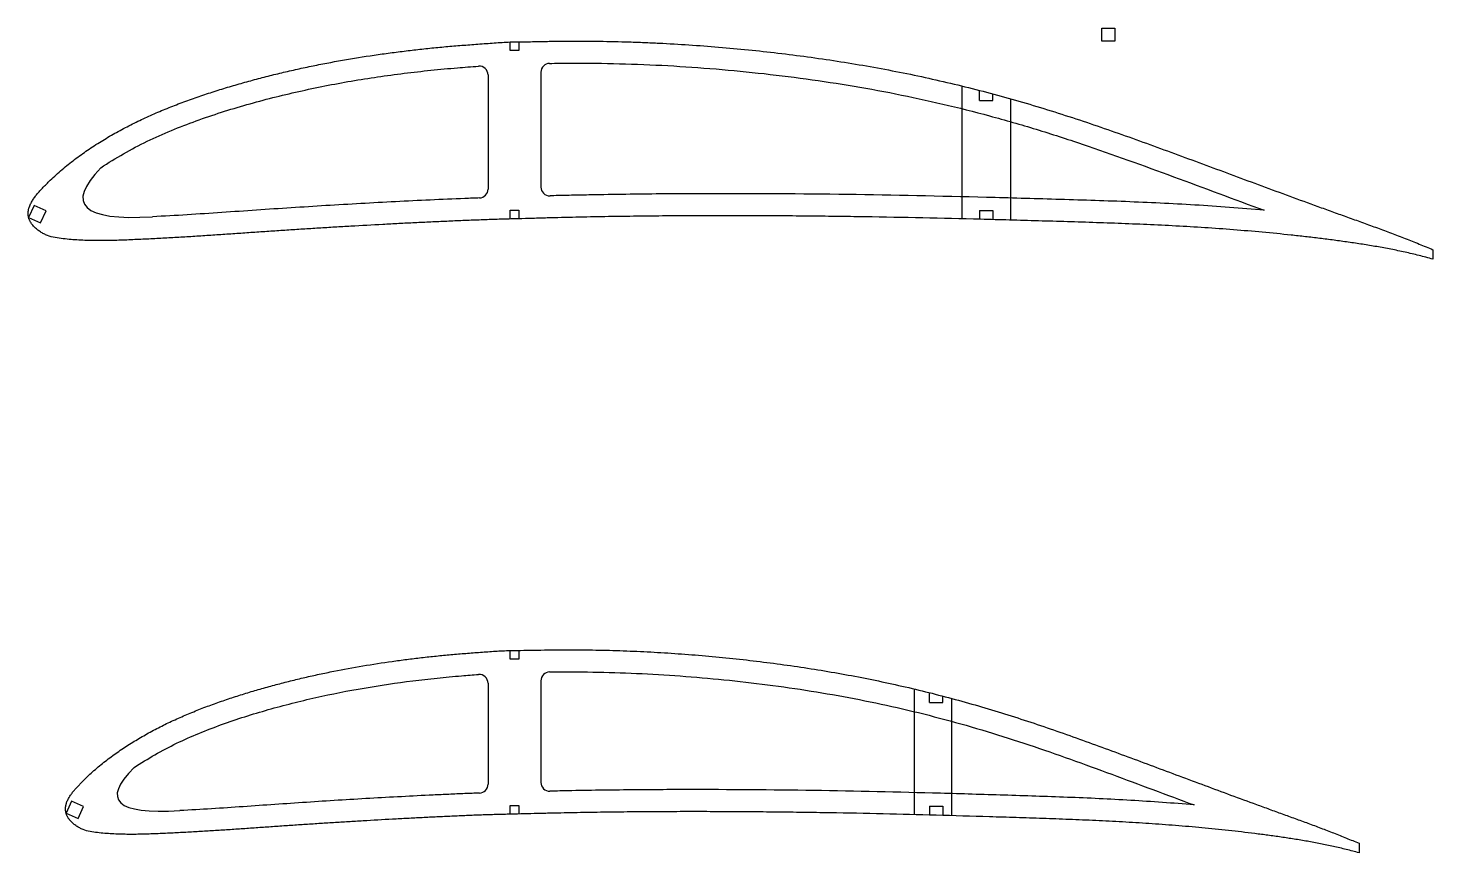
# Model space of a CAD drawing. Header units: millimetres. Extents: x -11497 to 404, y -3854 to 414.
# Drawn here: x -2010.7 to -1692.2, y -1267.2 to -1080.1 of the extents above; entities that cross this region are included whole.
import ezdxf

# ---------------------------------------------------------------- set-up
doc = ezdxf.new("R2010")
doc.units = ezdxf.units.MM

msp = doc.modelspace()

# ---------------------------------------------------------------- linework, layer by layer
for p, q in [((-1767.2607, -1080.1331), (-1764.2607, -1080.1331)), ((-1767.2607, -1083.1331), (-1767.2607, -1080.1331)), ((-1764.2607, -1083.1331), (-1767.2607, -1083.1331)), ((-1764.2607, -1080.1331), (-1764.2607, -1083.1331)), ((-1901.4295, -1085.2521), (-1901.4295, -1083.2637)), ((-1899.4295, -1085.2521), (-1901.4295, -1085.2521)), ((-1899.4295, -1083.2521), (-1899.4295, -1085.2521)), ((-1906.4295, -1090.7639), (-1906.4295, -1116.6567)), ((-1894.4295, -1090.1355), (-1894.4295, -1116.178)), ((-1798.9501, -1093.263), (-1798.9501, -1123.3984)), ((-1794.9501, -1096.5214), (-1794.9501, -1094.2714)), ((-1791.9501, -1096.5214), (-1791.9501, -1095.0622)), ((-1794.9501, -1096.5214), (-1791.9501, -1096.5214)), ((-1787.9501, -1096.1625), (-1787.9501, -1123.6881)), ((-1901.4295, -1123.4381), (-1901.4295, -1121.4381)), ((-1901.4295, -1121.4381), (-1899.4295, -1121.4381)), ((-1899.4295, -1121.4381), (-1899.4295, -1123.3884)), ((-1794.9501, -1121.5001), (-1791.9501, -1121.5001)), ((-1794.9501, -1121.5001), (-1794.9501, -1123.5001)), ((-1791.9501, -1121.5001), (-1791.9501, -1123.5793)), ((-1901.4295, -1223.2727), (-1901.4295, -1221.2863)), ((-1899.4295, -1223.2727), (-1901.4295, -1223.2727)), ((-1899.4295, -1221.2727), (-1899.4295, -1223.2727)), ((-1906.4295, -1228.7378), (-1906.4295, -1251.6367)), ((-1894.4295, -1228.167), (-1894.4295, -1251.213)), ((-1809.8176, -1230.0195), (-1809.8176, -1258.5367)), ((-1806.3176, -1233.1243), (-1806.3176, -1230.8743)), ((-1803.3176, -1233.1243), (-1803.3176, -1231.6419)), ((-1801.3176, -1232.1714), (-1801.3176, -1258.7685)), ((-1806.3176, -1233.1243), (-1803.3176, -1233.1243)), ((-1901.4295, -1258.4381), (-1901.4295, -1256.4381)), ((-1901.4295, -1256.4381), (-1899.4295, -1256.4381)), ((-1899.4295, -1256.4381), (-1899.4295, -1258.3922)), ((-1806.3176, -1256.6292), (-1803.3176, -1256.6292)), ((-1806.3176, -1256.6292), (-1806.3176, -1258.6292)), ((-1803.3176, -1256.6292), (-1803.3176, -1258.7119))]:
    msp.add_line(p, q)
at = {"color": 7, "linetype": 'Continuous', "lineweight": 25}
for p, q in [((-1994.231, -1111.8305), (-1994.2307, -1111.8308)), ((-2009.336, -1120.3475), (-2010.6038, -1123.0664)), ((-2006.617, -1121.6153), (-2009.336, -1120.3475)), ((-2010.6038, -1123.0664), (-2007.8849, -1124.3343)), ((-2007.8849, -1124.3343), (-2006.617, -1121.6153)), ((-1982.5299, -1122.9243), (-1982.5317, -1122.9243)), ((-1692.1562, -1130.398), (-1692.1556, -1132.5597)), ((-1986.7045, -1247.8718), (-1986.7043, -1247.8719)), ((-2000.8527, -1255.4476), (-2002.1206, -1258.1666)), ((-2002.1206, -1258.1666), (-1999.4016, -1259.4344)), ((-1998.1338, -1256.7155), (-2000.8527, -1255.4476)), ((-1999.4016, -1259.4344), (-1998.1338, -1256.7155)), ((-1976.3089, -1257.6132), (-1976.312, -1257.6134)), ((-1708.9018, -1265.039), (-1708.9003, -1267.212))]:
    msp.add_line(p, q, dxfattribs=at)
for centre, start, end in [((-1908.4295, -1090.7639), 0, 94.302179), ((-1892.4295, -1090.1355), 91.004085, 180), ((-1908.4295, -1116.6567), 272.101356, 360), ((-1892.4295, -1116.178), 180, 271.568947), ((-1892.4295, -1228.167), 90.79571, 180), ((-1908.4295, -1228.7378), 0, 94.285698), ((-1908.4295, -1251.6367), 272.065823, 0), ((-1892.4295, -1251.213), 180, 271.335393)]:
    msp.add_arc(centre, 2, start, end)
for points, knots in [([(-1901.4295, -1083.2637), (-1900.3022, -1083.2621), (-1898.048, -1083.2405), (-1894.6672, -1083.1769), (-1891.2865, -1083.1098), (-1887.9051, -1083.08), (-1884.5237, -1083.0776), (-1880.0152, -1083.1189), (-1875.5077, -1083.2213), (-1871.002, -1083.3831), (-1866.4978, -1083.5839), (-1860.8715, -1083.9115), (-1854.1274, -1084.4182), (-1847.3932, -1085.0423), (-1840.67, -1085.7769), (-1833.961, -1086.6289), (-1827.2678, -1087.5998), (-1818.3699, -1089.0639), (-1807.3061, -1091.2296), (-1794.1507, -1094.3859), (-1783.3023, -1097.453), (-1774.7022, -1100.1644), (-1766.1489, -1103.021), (-1757.6571, -1106.0542), (-1749.1932, -1109.1642), (-1742.8517, -1111.5139), (-1736.5102, -1113.8636), (-1730.1684, -1116.2124), (-1723.8222, -1118.5492), (-1718.5285, -1120.4828), (-1714.2898, -1122.0189), (-1711.1075, -1123.1621), (-1707.9266, -1124.3089), (-1704.7484, -1125.4636), (-1701.5796, -1126.6437), (-1698.4202, -1127.849), (-1695.279, -1129.101), (-1693.1904, -1129.9496), (-1692.1562, -1130.398)], [0, 0, 0, 0, 0.015625, 0.03125, 0.046875, 0.0625, 0.078125, 0.09375, 0.125, 0.140625, 0.15625, 0.1875, 0.21875, 0.25, 0.28125, 0.3125, 0.34375, 0.375, 0.4375, 0.5, 0.5625, 0.59375, 0.625, 0.6875, 0.71875, 0.75, 0.78125, 0.8125, 0.84375, 0.875, 0.890625, 0.90625, 0.921875, 0.9375, 0.953125, 0.96875, 0.984375, 1, 1, 1, 1]), ([(-1692.1556, -1132.5597), (-1693.195, -1132.2417), (-1695.3037, -1131.7064), (-1698.4771, -1130.9477), (-1701.6743, -1130.2851), (-1704.8856, -1129.6922), (-1708.1097, -1129.1637), (-1711.3424, -1128.6848), (-1714.5815, -1128.2429), (-1717.8255, -1127.8298), (-1721.0738, -1127.4437), (-1725.4101, -1126.9618), (-1730.8396, -1126.4238), (-1737.3672, -1125.8726), (-1743.9044, -1125.4048), (-1750.4496, -1125.0182), (-1757.0008, -1124.6984), (-1763.5565, -1124.4335), (-1770.1155, -1124.2084), (-1776.6765, -1124.0069), (-1785.4266, -1123.7563), (-1796.3662, -1123.455), (-1809.495, -1123.1445), (-1820.4347, -1122.9459), (-1829.1843, -1122.8286), (-1835.745, -1122.7614), (-1842.3038, -1122.7147), (-1848.8602, -1122.6913), (-1855.414, -1122.6897), (-1861.9646, -1122.7122), (-1868.5116, -1122.7606), (-1875.0545, -1122.8365), (-1880.5033, -1122.9233), (-1884.8598, -1123.0064), (-1888.1258, -1123.0796), (-1890.8466, -1123.138), (-1893.0222, -1123.1981), (-1895.1972, -1123.2628), (-1897.9149, -1123.3513), (-1900.0888, -1123.4056), (-1902.3914, -1123.4612), (-1904.2145, -1123.5173), (-1906.6444, -1123.5981), (-1908.4664, -1123.6627), (-1910.2879, -1123.7329), (-1912.1089, -1123.8085), (-1913.9294, -1123.8856), (-1916.3564, -1123.9899), (-1919.3891, -1124.1277), (-1923.0267, -1124.3013), (-1926.6628, -1124.4833), (-1931.509, -1124.7376), (-1936.3522, -1125.0073), (-1941.1926, -1125.2939), (-1944.8216, -1125.516), (-1948.4493, -1125.7447), (-1952.0758, -1125.9806), (-1955.7011, -1126.2219), (-1959.3255, -1126.4669), (-1962.9488, -1126.7166), (-1966.5715, -1126.9665), (-1970.194, -1127.2115), (-1973.8166, -1127.4459), (-1977.4397, -1127.6641), (-1980.4596, -1127.8278), (-1982.8758, -1127.9495), (-1984.6881, -1128.0368), (-1986.5004, -1128.1204), (-1988.3129, -1128.1994), (-1990.1257, -1128.2669), (-1991.939, -1128.3177), (-1993.7528, -1128.3439), (-1995.5668, -1128.3404), (-1997.3802, -1128.2996), (-1999.1924, -1128.2228), (-2001.0021, -1128.099), (-2002.8079, -1127.9309), (-2004.6076, -1127.6969), (-2006.0723, -1127.3023), (-2007.1784, -1126.809), (-2007.8325, -1126.4295), (-2008.3299, -1126.0857), (-2008.8093, -1125.7173), (-2009.2566, -1125.3096), (-2009.6107, -1124.9165), (-2009.8043, -1124.6849), (-2009.9415, -1124.5046), (-2010.0683, -1124.3169), (-2010.1814, -1124.1204), (-2010.284, -1123.9185), (-2010.392, -1123.7198), (-2010.4931, -1123.5177), (-2010.5669, -1123.3037), (-2010.6254, -1123.0854), (-2010.6695, -1122.8632), (-2010.7022, -1122.6391), (-2010.729, -1122.338), (-2010.7327, -1121.9595), (-2010.6873, -1121.5837), (-2010.6305, -1121.2872), (-2010.5759, -1121.0673), (-2010.5109, -1120.8502), (-2010.4126, -1120.5646), (-2010.269, -1120.215), (-2010.0687, -1119.8083), (-2009.7727, -1119.281), (-2009.3549, -1118.6507), (-2008.8047, -1117.9298), (-2008.2179, -1117.238), (-2007.6066, -1116.5684), (-2006.9773, -1115.9156), (-2006.3374, -1115.273), (-2005.4761, -1114.4247), (-2004.3744, -1113.3899), (-2003.0147, -1112.1895), (-2001.615, -1111.036), (-2000.1821, -1109.9241), (-1998.2321, -1108.4937), (-1995.7301, -1106.7962), (-1992.6437, -1104.8886), (-1989.4834, -1103.1058), (-1986.2541, -1101.4505), (-1982.9649, -1099.9173), (-1979.6248, -1098.4978), (-1976.2458, -1097.1728), (-1972.8347, -1095.9313), (-1969.3951, -1094.7699), (-1965.9318, -1093.6795), (-1962.4468, -1092.6585), (-1958.9441, -1091.6976), (-1955.4256, -1090.7938), (-1951.8923, -1089.9465), (-1948.3453, -1089.1549), (-1943.5992, -1088.1729), (-1937.638, -1087.0773), (-1931.6447, -1086.1542), (-1926.8347, -1085.5101), (-1923.2201, -1085.0746), (-1919.5991, -1084.6856), (-1915.973, -1084.3336), (-1912.3406, -1084.0409), (-1908.7057, -1083.7644), (-1905.0692, -1083.4924), (-1902.643, -1083.3332), (-1901.4295, -1083.2637)], [0, 0, 0, 0, 0.00737426, 0.01474851, 0.02212277, 0.02949703, 0.03687129, 0.04424554, 0.0516198, 0.05899406, 0.06636831, 0.07374257, 0.08849108, 0.1032396, 0.11798811, 0.13273663, 0.14748514, 0.16223365, 0.17698217, 0.19173068, 0.2064792, 0.23597622, 0.26547325, 0.29497028, 0.3097188, 0.32446731, 0.33921582, 0.35396434, 0.36871285, 0.38346137, 0.39820988, 0.41295839, 0.42770691, 0.43508116, 0.44245542, 0.44982968, 0.45351681, 0.45720394, 0.46457819, 0.47195245, 0.47195245, 0.48020319, 0.48432856, 0.48845394, 0.49257931, 0.49670468, 0.50083005, 0.50495542, 0.51320616, 0.52145691, 0.52970765, 0.53795839, 0.55445988, 0.56271062, 0.57096137, 0.57921211, 0.58746285, 0.59571359, 0.60396434, 0.61221508, 0.62046582, 0.62871657, 0.63696731, 0.64521805, 0.6534688, 0.65759417, 0.66171954, 0.66584491, 0.66997028, 0.67409565, 0.67822102, 0.6823464, 0.68647177, 0.69059714, 0.69472251, 0.69884788, 0.70297325, 0.70709862, 0.711224, 0.71328668, 0.71534937, 0.71638071, 0.71741205, 0.71947474, 0.72050608, 0.72102175, 0.72153742, 0.7220531, 0.72256877, 0.72308444, 0.72360011, 0.72411578, 0.72463145, 0.72514712, 0.7256628, 0.72617847, 0.72669414, 0.72772548, 0.72875682, 0.7292725, 0.72978817, 0.73030384, 0.73081951, 0.73185085, 0.7328822, 0.73391354, 0.73597622, 0.73803891, 0.7401016, 0.74216428, 0.74422697, 0.74628965, 0.74835234, 0.75247771, 0.75660308, 0.76072845, 0.76485383, 0.7689792, 0.77722994, 0.78548068, 0.79373143, 0.80198217, 0.81023291, 0.81848365, 0.8267344, 0.83498514, 0.84323588, 0.85148663, 0.85973737, 0.86798811, 0.87623886, 0.8844896, 0.89274034, 0.90099108, 0.91749257, 0.93399406, 0.9422448, 0.95049554, 0.95874629, 0.96699703, 0.97524777, 0.98349851, 0.99174926, 1, 1, 1, 1]), ([(-1994.2307, -1111.8308), (-1992.5405, -1110.6892), (-1990.8174, -1109.623), (-1987.3154, -1107.6185), (-1985.5352, -1106.6828), (-1981.9222, -1104.9325), (-1980.0891, -1104.1182), (-1976.3815, -1102.5842), (-1974.508, -1101.8624), (-1968.839, -1099.8079), (-1964.9936, -1098.5894), (-1957.2039, -1096.3791), (-1953.2838, -1095.3887), (-1945.4004, -1093.6174), (-1941.4365, -1092.837), (-1933.4679, -1091.4693), (-1929.4604, -1090.8821), (-1923.4403, -1090.1335), (-1921.4313, -1089.9074), (-1918.4152, -1089.5961), (-1917.4095, -1089.4965), (-1915.3967, -1089.3099), (-1914.3897, -1089.224), (-1911.7818, -1089.0125), (-1910.1808, -1088.89), (-1908.5795, -1088.7696)], [0, 0, 0, 0, 0.0625, 0.0625, 0.125, 0.125, 0.1875, 0.1875, 0.25, 0.25, 0.375, 0.375, 0.5, 0.5, 0.625, 0.625, 0.75, 0.75, 0.8125, 0.8125, 0.84375, 0.84375, 0.875, 0.875, 0.924640544, 0.924640544, 0.924640544, 0.924640544]), ([(-1892.4645, -1088.1358), (-1891.7466, -1088.1233), (-1891.0287, -1088.1121), (-1886.6541, -1088.062), (-1882.9996, -1088.0751), (-1872.0432, -1088.2801), (-1864.748, -1088.6311), (-1853.8184, -1089.4648), (-1850.1774, -1089.7951), (-1842.8996, -1090.5548), (-1839.2601, -1090.9856), (-1828.376, -1092.4365), (-1821.1639, -1093.6142), (-1806.8432, -1096.4636), (-1799.7348, -1098.1365), (-1789.1462, -1100.9998), (-1785.6278, -1102.0137), (-1778.6211, -1104.158), (-1775.1377, -1105.2863), (-1764.7317, -1108.796), (-1757.8535, -1111.3026), (-1744.1168, -1116.3708), (-1737.2563, -1118.9269), (-1730.3875, -1121.4598)], [0.050233065, 0.050233065, 0.050233065, 0.050233065, 0.0625, 0.0625, 0.125, 0.125, 0.25, 0.25, 0.3125, 0.3125, 0.375, 0.375, 0.5, 0.5, 0.625, 0.625, 0.6875, 0.6875, 0.75, 0.75, 0.875, 0.875, 1, 1, 1, 1]), ([(-1730.3875, -1121.4598), (-1735.6283, -1120.9789), (-1740.873, -1120.5868), (-1751.3688, -1119.95), (-1756.6198, -1119.7037), (-1767.1255, -1119.2959), (-1772.38, -1119.1321), (-1782.89, -1118.8236), (-1788.1453, -1118.6767), (-1803.9123, -1118.2607), (-1814.4268, -1118.0306), (-1835.4553, -1117.7396), (-1845.9693, -1117.6715), (-1861.74, -1117.7061), (-1866.9968, -1117.7413), (-1874.8819, -1117.8349), (-1877.5102, -1117.873), (-1881.4527, -1117.9401), (-1882.7669, -1117.964), (-1885.3952, -1118.0163), (-1886.7094, -1118.0455), (-1889.3377, -1118.1033), (-1890.6518, -1118.1312), (-1892.1022, -1118.1698), (-1892.2385, -1118.1735), (-1892.3747, -1118.1772)], [0, 0, 0, 0, 0.0625, 0.0625, 0.125, 0.125, 0.1875, 0.1875, 0.25, 0.25, 0.375, 0.375, 0.5, 0.5, 0.5625, 0.5625, 0.59375, 0.59375, 0.609375, 0.609375, 0.625, 0.625, 0.640625, 0.640625, 0.642245062, 0.642245062, 0.642245062, 0.642245062]), ([(-1908.3561, -1118.6553), (-1909.463, -1118.6959), (-1910.5696, -1118.7391), (-1914.3028, -1118.8941), (-1916.9291, -1119.0079), (-1924.8068, -1119.3745), (-1930.0571, -1119.6457), (-1940.5551, -1120.238), (-1945.8027, -1120.5602), (-1953.6724, -1121.0734), (-1956.2954, -1121.2489), (-1961.5412, -1121.6055), (-1964.1638, -1121.7882), (-1969.4094, -1122.1468), (-1972.0324, -1122.3224), (-1977.2799, -1122.6466), (-1979.9045, -1122.793), (-1982.5299, -1122.9243)], [0.705584984, 0.705584984, 0.705584984, 0.705584984, 0.71875, 0.71875, 0.75, 0.75, 0.8125, 0.8125, 0.875, 0.875, 0.90625, 0.90625, 0.9375, 0.9375, 0.96875, 0.96875, 1, 1, 1, 1]), ([(-1708.9003, -1267.212), (-1709.8595, -1266.9227), (-1711.8023, -1266.4275), (-1714.7269, -1265.7295), (-1717.6719, -1265.1163), (-1720.6296, -1264.5661), (-1723.5982, -1264.0736), (-1726.5745, -1263.626), (-1729.5563, -1263.2123), (-1732.5423, -1262.8255), (-1735.5321, -1262.4639), (-1739.5229, -1262.0126), (-1744.5193, -1261.5084), (-1750.5252, -1260.9911), (-1756.539, -1260.5505), (-1762.5594, -1260.1842), (-1768.5846, -1259.8788), (-1774.6133, -1259.6234), (-1780.6445, -1259.4044), (-1786.6772, -1259.2072), (-1794.7221, -1258.9602), (-1804.7797, -1258.6634), (-1816.8501, -1258.3541), (-1826.9086, -1258.1515), (-1834.9545, -1258.0274), (-1840.9881, -1257.9533), (-1847.0207, -1257.898), (-1853.052, -1257.8645), (-1859.0818, -1257.8505), (-1865.1097, -1257.859), (-1871.1356, -1257.8909), (-1877.1591, -1257.9488), (-1882.1764, -1258.0182), (-1886.1887, -1258.0864), (-1889.1971, -1258.1468), (-1891.7036, -1258.1971), (-1893.7082, -1258.2473), (-1895.7123, -1258.2981), (-1898.2168, -1258.3659), (-1900.2205, -1258.4102), (-1902.3427, -1258.4592), (-1904.0231, -1258.5037), (-1906.2632, -1258.569), (-1907.9429, -1258.6236), (-1909.6222, -1258.6871), (-1911.3009, -1258.7595), (-1912.9794, -1258.8324), (-1915.2173, -1258.9294), (-1918.0137, -1259.0593), (-1921.3684, -1259.2222), (-1924.7221, -1259.3925), (-1929.1923, -1259.6308), (-1933.6605, -1259.8833), (-1938.1266, -1260.1517), (-1941.4753, -1260.3594), (-1944.8232, -1260.5733), (-1948.1701, -1260.7938), (-1951.5163, -1261.0194), (-1954.8617, -1261.2488), (-1958.2066, -1261.4821), (-1961.551, -1261.7157), (-1964.8954, -1261.945), (-1968.2401, -1262.1644), (-1971.5855, -1262.3689), (-1974.3741, -1262.5221), (-1976.6053, -1262.6364), (-1978.2788, -1262.7185), (-1979.9524, -1262.7974), (-1981.6262, -1262.8715), (-1983.3004, -1262.9351), (-1984.9751, -1262.9835), (-1986.6502, -1263.0078), (-1988.3256, -1263.0055), (-1990.0004, -1262.9676), (-1991.6743, -1262.8975), (-1993.3456, -1262.782), (-1995.0136, -1262.6277), (-1996.6752, -1262.4054), (-1998.0252, -1262.0299), (-1999.0414, -1261.5633), (-1999.6426, -1261.2077), (-2000.0978, -1260.8846), (-2000.5371, -1260.54), (-2000.945, -1260.1579), (-2001.2663, -1259.7901), (-2001.4406, -1259.5728), (-2001.5638, -1259.4038), (-2001.6772, -1259.2282), (-2001.7782, -1259.045), (-2001.8692, -1258.8568), (-2001.963, -1258.6706), (-2002.0486, -1258.481), (-2002.1087, -1258.2816), (-2002.156, -1258.0787), (-2002.1914, -1257.8728), (-2002.2172, -1257.6655), (-2002.2382, -1257.3872), (-2002.2425, -1257.0377), (-2002.2022, -1256.6904), (-2002.1563, -1256.4157), (-2002.1098, -1256.2118), (-2002.0528, -1256.0105), (-2001.9663, -1255.7454), (-2001.8386, -1255.4207), (-2001.6571, -1255.0434), (-2001.3888, -1254.5536), (-2001.0067, -1253.969), (-2000.5021, -1253.3004), (-1999.9628, -1252.6592), (-1999.4001, -1252.039), (-1998.8198, -1251.4351), (-1998.23, -1250.8403), (-1997.4354, -1250.0558), (-1996.4194, -1249.0984), (-1995.1654, -1247.9875), (-1993.8738, -1246.9205), (-1992.5518, -1245.8917), (-1990.7524, -1244.5682), (-1988.4429, -1242.9983), (-1985.5944, -1241.2331), (-1982.6766, -1239.5848), (-1979.6956, -1238.0533), (-1976.6587, -1236.6357), (-1973.5749, -1235.323), (-1970.4556, -1234.0969), (-1967.3062, -1232.9496), (-1964.131, -1231.8749), (-1960.9337, -1230.8669), (-1957.7168, -1229.9225), (-1954.4836, -1229.0338), (-1951.236, -1228.198), (-1947.975, -1227.4144), (-1944.7015, -1226.6823), (-1940.3217, -1225.7741), (-1934.8212, -1224.7611), (-1929.2921, -1223.9071), (-1924.8553, -1223.3113), (-1921.5214, -1222.9086), (-1918.1821, -1222.5483), (-1914.8384, -1222.2232), (-1911.4894, -1221.9508), (-1908.1384, -1221.6942), (-1904.7854, -1221.4552), (-1902.5481, -1221.3327), (-1901.4295, -1221.2863)], [0, 0, 0, 0, 0.00737426, 0.01474851, 0.02212277, 0.02949703, 0.03687129, 0.04424554, 0.0516198, 0.05899406, 0.06636831, 0.07374257, 0.08849108, 0.1032396, 0.11798811, 0.13273663, 0.14748514, 0.16223365, 0.17698217, 0.19173068, 0.2064792, 0.23597622, 0.26547325, 0.29497028, 0.3097188, 0.32446731, 0.33921582, 0.35396434, 0.36871285, 0.38346137, 0.39820988, 0.41295839, 0.42770691, 0.43508116, 0.44245542, 0.44982968, 0.45351681, 0.45720394, 0.46457819, 0.47195245, 0.47195245, 0.48020319, 0.48432856, 0.48845394, 0.49257931, 0.49670468, 0.50083005, 0.50495542, 0.51320616, 0.52145691, 0.52970765, 0.53795839, 0.55445988, 0.56271062, 0.57096137, 0.57921211, 0.58746285, 0.59571359, 0.60396434, 0.61221508, 0.62046582, 0.62871657, 0.63696731, 0.64521805, 0.6534688, 0.65759417, 0.66171954, 0.66584491, 0.66997028, 0.67409565, 0.67822102, 0.6823464, 0.68647177, 0.69059714, 0.69472251, 0.69884788, 0.70297325, 0.70709862, 0.711224, 0.71328668, 0.71534937, 0.71638071, 0.71741205, 0.71947474, 0.72050608, 0.72102175, 0.72153742, 0.7220531, 0.72256877, 0.72308444, 0.72360011, 0.72411578, 0.72463145, 0.72514712, 0.7256628, 0.72617847, 0.72669414, 0.72772548, 0.72875682, 0.7292725, 0.72978817, 0.73030384, 0.73081951, 0.73185085, 0.7328822, 0.73391354, 0.73597622, 0.73803891, 0.7401016, 0.74216428, 0.74422697, 0.74628965, 0.74835234, 0.75247771, 0.75660308, 0.76072845, 0.76485383, 0.7689792, 0.77722994, 0.78548068, 0.79373143, 0.80198217, 0.81023291, 0.81848365, 0.8267344, 0.83498514, 0.84323588, 0.85148663, 0.85973737, 0.86798811, 0.87623886, 0.8844896, 0.89274034, 0.90099108, 0.91749257, 0.93399406, 0.9422448, 0.95049554, 0.95874629, 0.96699703, 0.97524777, 0.98349851, 0.99174926, 1, 1, 1, 1]), ([(-1901.4295, -1221.2863), (-1900.392, -1221.2826), (-1898.3172, -1221.264), (-1895.2055, -1221.2128), (-1892.0938, -1221.1557), (-1888.9816, -1221.1357), (-1885.8694, -1221.1391), (-1881.72, -1221.1867), (-1877.5715, -1221.2888), (-1873.4249, -1221.4467), (-1869.2797, -1221.64), (-1864.102, -1221.9521), (-1857.8958, -1222.431), (-1851.6989, -1223.0178), (-1845.5125, -1223.7067), (-1839.3391, -1224.5032), (-1833.1806, -1225.4086), (-1824.9938, -1226.7729), (-1814.8148, -1228.786), (-1802.7125, -1231.7146), (-1792.7334, -1234.5569), (-1784.8227, -1237.0675), (-1776.9557, -1239.7123), (-1769.1455, -1242.5196), (-1761.361, -1245.397), (-1755.5287, -1247.5711), (-1749.6964, -1249.7452), (-1743.8636, -1251.9182), (-1738.0271, -1254.0809), (-1733.1586, -1255.8708), (-1729.2605, -1257.2931), (-1726.3342, -1258.3526), (-1723.4087, -1259.4142), (-1720.4858, -1260.483), (-1717.5712, -1261.5743), (-1714.6652, -1262.6885), (-1711.775, -1263.843), (-1709.8539, -1264.6271), (-1708.9018, -1265.039)], [0, 0, 0, 0, 0.015625, 0.03125, 0.046875, 0.0625, 0.078125, 0.09375, 0.125, 0.140625, 0.15625, 0.1875, 0.21875, 0.25, 0.28125, 0.3125, 0.34375, 0.375, 0.4375, 0.5, 0.5625, 0.59375, 0.625, 0.6875, 0.71875, 0.75, 0.78125, 0.8125, 0.84375, 0.875, 0.890625, 0.90625, 0.921875, 0.9375, 0.953125, 0.96875, 0.984375, 1, 1, 1, 1]), ([(-1892.4572, -1226.1672), (-1892.0938, -1226.1621), (-1891.7303, -1226.1577), (-1888.0508, -1226.1213), (-1884.7373, -1226.1381), (-1874.8042, -1226.3356), (-1868.1921, -1226.6591), (-1858.288, -1227.4184), (-1854.9891, -1227.7182), (-1848.3958, -1228.4069), (-1845.1014, -1228.7959), (-1838.5177, -1229.6698), (-1835.23, -1230.1536), (-1828.6826, -1231.2233), (-1825.4205, -1231.8096), (-1815.6705, -1233.731), (-1809.2201, -1235.2328), (-1799.6159, -1237.803), (-1796.4263, -1238.7123), (-1790.0707, -1240.636), (-1786.9053, -1241.6516), (-1777.4581, -1244.8154), (-1771.2174, -1247.0842), (-1761.8755, -1250.5407), (-1758.7648, -1251.7018), (-1752.5424, -1254.0214), (-1749.4313, -1255.1817), (-1746.3191, -1256.3388)], [0.055650718, 0.055650718, 0.055650718, 0.055650718, 0.0625, 0.0625, 0.125, 0.125, 0.25, 0.25, 0.3125, 0.3125, 0.375, 0.375, 0.4375, 0.4375, 0.5, 0.5, 0.625, 0.625, 0.6875, 0.6875, 0.75, 0.75, 0.875, 0.875, 0.9375, 0.9375, 1, 1, 1, 1]), ([(-1986.7043, -1247.8719), (-1985.1511, -1246.8261), (-1983.5681, -1245.8483), (-1980.3498, -1244.0116), (-1978.714, -1243.1542), (-1975.3936, -1241.5503), (-1973.7088, -1240.8043), (-1970.302, -1239.3974), (-1968.5806, -1238.7349), (-1963.3713, -1236.8505), (-1959.8372, -1235.7314), (-1952.6819, -1233.7016), (-1949.0818, -1232.7919), (-1941.841, -1231.1643), (-1938.2001, -1230.4471), (-1930.8806, -1229.1893), (-1927.1996, -1228.6485), (-1921.6705, -1227.9595), (-1919.8254, -1227.751), (-1917.0555, -1227.4641), (-1916.1318, -1227.3725), (-1914.2833, -1227.2005), (-1913.3585, -1227.1209), (-1911.1489, -1226.9402), (-1909.8641, -1226.8397), (-1908.5789, -1226.7434)], [0, 0, 0, 0, 0.0625, 0.0625, 0.125, 0.125, 0.1875, 0.1875, 0.25, 0.25, 0.375, 0.375, 0.5, 0.5, 0.625, 0.625, 0.75, 0.75, 0.8125, 0.8125, 0.84375, 0.84375, 0.875, 0.875, 0.918381079, 0.918381079, 0.918381079, 0.918381079]), ([(-1908.3574, -1253.6354), (-1909.4721, -1253.6756), (-1910.5865, -1253.7227), (-1912.8983, -1253.8228), (-1914.0959, -1253.8741), (-1916.4907, -1253.9815), (-1917.688, -1254.0377), (-1923.6741, -1254.3245), (-1928.4616, -1254.5772), (-1938.0342, -1255.1287), (-1942.8191, -1255.428), (-1949.9951, -1255.9032), (-1952.3869, -1256.0656), (-1957.1702, -1256.3957), (-1959.5616, -1256.5642), (-1964.3448, -1256.8951), (-1966.7366, -1257.0571), (-1971.5216, -1257.3564), (-1973.9149, -1257.4914), (-1976.3089, -1257.6132)], [0.704210872, 0.704210872, 0.704210872, 0.704210872, 0.71875, 0.71875, 0.734375, 0.734375, 0.75, 0.75, 0.8125, 0.8125, 0.875, 0.875, 0.90625, 0.90625, 0.9375, 0.9375, 0.96875, 0.96875, 1, 1, 1, 1]), ([(-1746.3191, -1256.3388), (-1751.1009, -1255.9172), (-1755.886, -1255.5737), (-1765.4618, -1255.013), (-1770.2522, -1254.7937), (-1779.8361, -1254.4225), (-1784.6294, -1254.2681), (-1794.2166, -1253.9721), (-1799.0103, -1253.8289), (-1813.3929, -1253.4285), (-1822.9843, -1253.2078), (-1842.1688, -1252.919), (-1851.7608, -1252.8445), (-1866.1484, -1252.8582), (-1870.9442, -1252.8844), (-1878.1377, -1252.9612), (-1880.5355, -1252.9929), (-1885.3311, -1253.0682), (-1887.7289, -1253.1146), (-1890.8787, -1253.1786), (-1891.6308, -1253.1949), (-1892.3829, -1253.2125)], [0, 0, 0, 0, 0.0625, 0.0625, 0.125, 0.125, 0.1875, 0.1875, 0.25, 0.25, 0.375, 0.375, 0.5, 0.5, 0.5625, 0.5625, 0.59375, 0.59375, 0.625, 0.625, 0.634801777, 0.634801777, 0.634801777, 0.634801777])]:
    msp.add_open_spline(points, degree=3, knots=knots, dxfattribs=at)
for points in [[(-1994.231, -1111.8305), (-2002.287, -1120.159), (-1998.3873, -1123.8569), (-1982.5316, -1122.9244)], [(-1986.7045, -1247.8718), (-1994.1706, -1255.2821), (-1990.7064, -1258.5293), (-1976.312, -1257.6134)]]:
    msp.add_open_spline(points, degree=3, dxfattribs=at)

doc.saveas('drawing.dxf')
